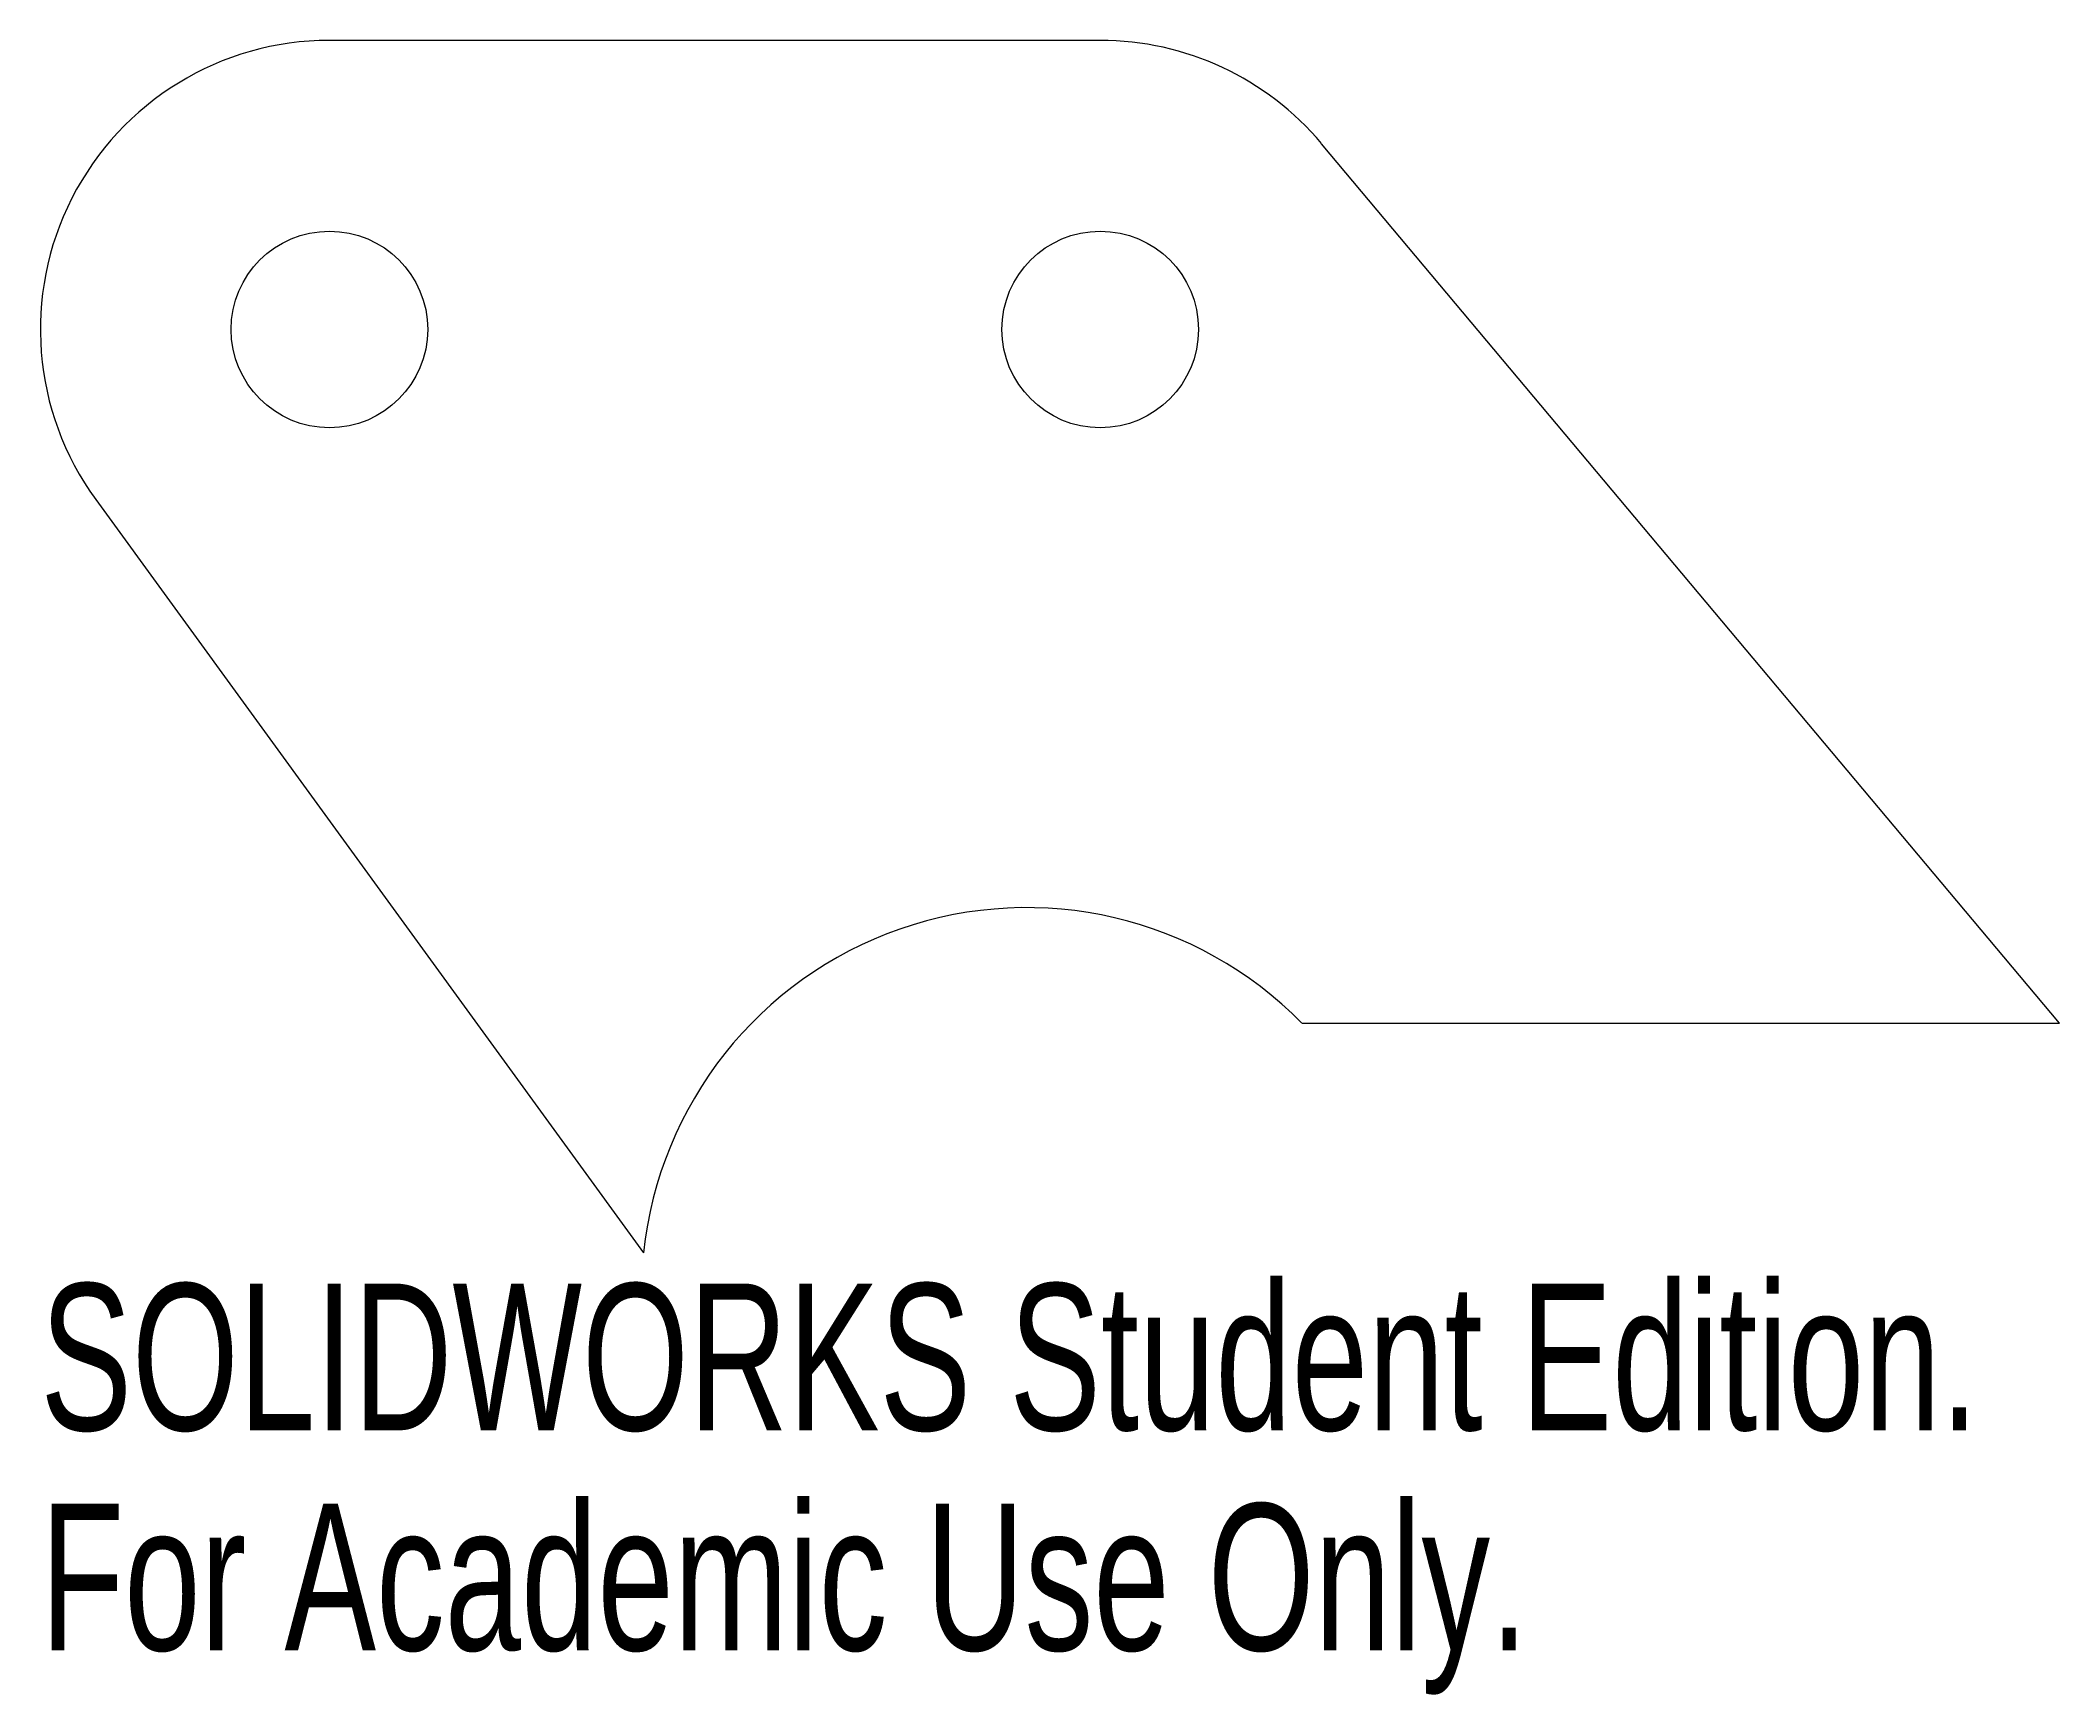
# Model space of a CAD drawing. Header units: inches. Extents: x -66.38 to -63.76, y 5.23 to 7.38.
import ezdxf

# ---------------------------------------------------------------- set-up
doc = ezdxf.new("R2010")
doc.units = ezdxf.units.IN
doc.header["$MEASUREMENT"] = 0
doc.styles.add('SLDTEXTSTYLE0', font='TXT', dxfattribs={"width": 0.7})

msp = doc.modelspace()

# ---------------------------------------------------------------- linework, layer by layer
at = {"color": 7, "linetype": 'Continuous', "lineweight": 15}
for p, q in [((-65, 7.375), (-66, 7.375)), ((-63.7553, 6.1), (-64.7127, 7.241)), ((-66.3032, 6.7794), (-65.5925, 5.8024)), ((-64.7382, 6.1), (-63.7553, 6.1))]:
    msp.add_line(p, q, dxfattribs=at)
for centre in [(-66, 7), (-65, 7)]:
    msp.add_circle(centre, 0.1275, dxfattribs=at)
for centre, radius, start, end in [((-66, 7), 0.375, 90, 216.0343), ((-65, 7), 0.375, 40, 90), ((-65.0953, 5.75), 0.5, 44.427, 173.9831)]:
    msp.add_arc(centre, radius, start, end, dxfattribs=at)

# ---------------------------------------------------------------- texts
at = {"color": 7, "linetype": 'Continuous', "char_height": 0.1903, "attachment_point": 1, "style": 'SLDTEXTSTYLE0'}
for s, insert in [('SOLIDWORKS Student Edition.', (-66.375, 5.7623)), ('For Academic Use Only.', (-66.375, 5.4768))]:
    msp.add_mtext(s, dxfattribs=dict(at, insert=insert))

doc.saveas('drawing.dxf')
